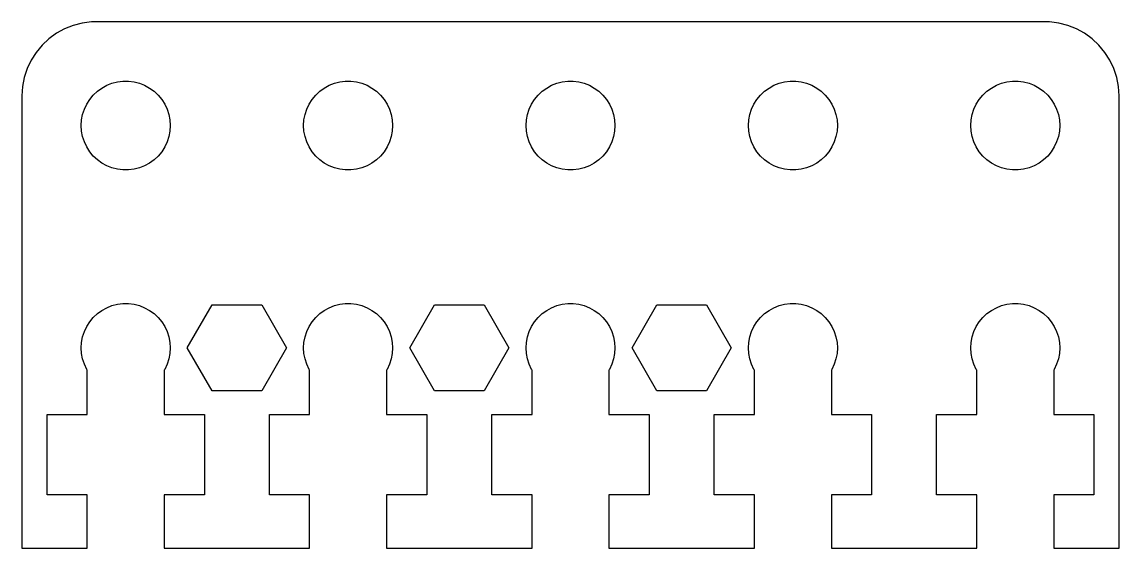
# Model space of a CAD drawing. Header units: metres. Extents: x -37 to 37, y 0 to 152.
# Drawn here: x -37 to 37, y 39 to 74.5 of the extents above; entities that cross this region are included whole.
import ezdxf

# ---------------------------------------------------------------- set-up
doc = ezdxf.new("R2010")
doc.units = ezdxf.units.M

msp = doc.modelspace()

# ---------------------------------------------------------------- linework, layer by layer
for p, q in [((-34.1289, 74.0241), (-34.6791, 73.7216)), ((-33.5451, 74.2553), (-34.1289, 74.0241)), ((-32.9369, 74.4114), (-33.5451, 74.2553)), ((-32.3139, 74.4901), (-32.9369, 74.4114)), ((32.3139, 74.4901), (-32.3139, 74.4901)), ((32.9369, 74.4114), (32.3139, 74.4901)), ((33.5451, 74.2553), (32.9369, 74.4114)), ((34.1289, 74.0241), (33.5451, 74.2553)), ((34.6791, 73.7216), (34.1289, 74.0241)), ((-35.1871, 73.3526), (-35.6448, 72.9227)), ((-34.6791, 73.7216), (-35.1871, 73.3526)), ((35.1871, 73.3526), (34.6791, 73.7216)), ((35.6448, 72.9227), (35.1871, 73.3526)), ((-35.6448, 72.9227), (-36.0451, 72.4389)), ((36.0451, 72.4389), (35.6448, 72.9227)), ((-36.3815, 71.9088), (-36.6489, 71.3406)), ((-36.0451, 72.4389), (-36.3815, 71.9088)), ((36.3815, 71.9088), (36.0451, 72.4389)), ((36.6489, 71.3406), (36.3815, 71.9088)), ((-36.6489, 71.3406), (-36.8429, 70.7434)), ((36.8429, 70.7434), (36.6489, 71.3406)), ((-36.8429, 70.7434), (-36.9606, 70.1267)), ((-31.2773, 70.2145), (-30.927, 70.3532)), ((-30.927, 70.3532), (-30.5621, 70.4469)), ((-30.5621, 70.4469), (-30.1884, 70.4941)), ((-30.1884, 70.4941), (-29.8116, 70.4941)), ((-29.8116, 70.4941), (-29.4379, 70.4469)), ((-29.4379, 70.4469), (-29.0729, 70.3532)), ((-29.0729, 70.3532), (-28.7227, 70.2145)), ((-16.2773, 70.2145), (-15.927, 70.3532)), ((-15.927, 70.3532), (-15.5621, 70.4469)), ((-15.5621, 70.4469), (-15.1884, 70.4941)), ((-15.1884, 70.4941), (-14.8116, 70.4941)), ((-14.8116, 70.4941), (-14.4379, 70.4469)), ((-14.4379, 70.4469), (-14.0729, 70.3532)), ((-14.0729, 70.3532), (-13.7227, 70.2145)), ((-1.27733, 70.2145), (-0.92705, 70.3532)), ((-0.92705, 70.3532), (-0.56213, 70.4469)), ((-0.56213, 70.4469), (-0.18837, 70.4941)), ((-0.18837, 70.4941), (0.18837, 70.4941)), ((0.18837, 70.4941), (0.56213, 70.4469)), ((0.56213, 70.4469), (0.92705, 70.3532)), ((0.92705, 70.3532), (1.27733, 70.2145)), ((13.7227, 70.2145), (14.0729, 70.3532)), ((14.0729, 70.3532), (14.4379, 70.4469)), ((14.4379, 70.4469), (14.8116, 70.4941)), ((14.8116, 70.4941), (15.1884, 70.4941)), ((15.1884, 70.4941), (15.5621, 70.4469)), ((15.5621, 70.4469), (15.927, 70.3532)), ((15.927, 70.3532), (16.2773, 70.2145)), ((28.7227, 70.2145), (29.0729, 70.3532)), ((29.0729, 70.3532), (29.4379, 70.4469)), ((29.4379, 70.4469), (29.8116, 70.4941)), ((29.8116, 70.4941), (30.1884, 70.4941)), ((30.1884, 70.4941), (30.5621, 70.4469)), ((30.5621, 70.4469), (30.927, 70.3532)), ((30.927, 70.3532), (31.2773, 70.2145)), ((36.9606, 70.1267), (36.8429, 70.7434)), ((-36.9606, 70.1267), (-37, 69.5)), ((-32.1869, 69.5536), (-31.9123, 69.8115)), ((-31.9123, 69.8115), (-31.6075, 70.033)), ((-31.6075, 70.033), (-31.2773, 70.2145)), ((-28.7227, 70.2145), (-28.3925, 70.033)), ((-28.3925, 70.033), (-28.0877, 69.8115)), ((-28.0877, 69.8115), (-27.8131, 69.5536)), ((-17.1869, 69.5536), (-16.9123, 69.8115)), ((-16.9123, 69.8115), (-16.6075, 70.033)), ((-16.6075, 70.033), (-16.2773, 70.2145)), ((-13.7227, 70.2145), (-13.3925, 70.033)), ((-13.3925, 70.033), (-13.0877, 69.8115)), ((-13.0877, 69.8115), (-12.8131, 69.5536)), ((-2.1869, 69.5536), (-1.91226, 69.8115)), ((-1.91226, 69.8115), (-1.60747, 70.033)), ((-1.60747, 70.033), (-1.27733, 70.2145)), ((1.27733, 70.2145), (1.60747, 70.033)), ((1.60747, 70.033), (1.91226, 69.8115)), ((1.91226, 69.8115), (2.1869, 69.5536)), ((12.8131, 69.5536), (13.0877, 69.8115)), ((13.0877, 69.8115), (13.3925, 70.033)), ((13.3925, 70.033), (13.7227, 70.2145)), ((16.2773, 70.2145), (16.6075, 70.033)), ((16.6075, 70.033), (16.9123, 69.8115)), ((16.9123, 69.8115), (17.1869, 69.5536)), ((27.8131, 69.5536), (28.0877, 69.8115)), ((28.0877, 69.8115), (28.3925, 70.033)), ((28.3925, 70.033), (28.7227, 70.2145)), ((31.2773, 70.2145), (31.6075, 70.033)), ((31.6075, 70.033), (31.9123, 69.8115)), ((31.9123, 69.8115), (32.1869, 69.5536)), ((37, 69.5), (36.9606, 70.1267)), ((-37, 69.5), (-37, 39)), ((-32.7893, 68.6044), (-32.6289, 68.9453)), ((-32.6289, 68.9453), (-32.427, 69.2634)), ((-32.427, 69.2634), (-32.1869, 69.5536)), ((-27.8131, 69.5536), (-27.5729, 69.2634)), ((-27.5729, 69.2634), (-27.3711, 68.9453)), ((-27.3711, 68.9453), (-27.2107, 68.6044)), ((-17.7893, 68.6044), (-17.6289, 68.9453)), ((-17.6289, 68.9453), (-17.427, 69.2634)), ((-17.427, 69.2634), (-17.1869, 69.5536)), ((-12.8131, 69.5536), (-12.5729, 69.2634)), ((-12.5729, 69.2634), (-12.3711, 68.9453)), ((-12.3711, 68.9453), (-12.2107, 68.6044)), ((-2.78932, 68.6044), (-2.62891, 68.9453)), ((-2.62891, 68.9453), (-2.42705, 69.2634)), ((-2.42705, 69.2634), (-2.1869, 69.5536)), ((2.1869, 69.5536), (2.42705, 69.2634)), ((2.42705, 69.2634), (2.62891, 68.9453)), ((2.62891, 68.9453), (2.78932, 68.6044)), ((12.2107, 68.6044), (12.3711, 68.9453)), ((12.3711, 68.9453), (12.5729, 69.2634)), ((12.5729, 69.2634), (12.8131, 69.5536)), ((17.1869, 69.5536), (17.427, 69.2634)), ((17.427, 69.2634), (17.6289, 68.9453)), ((17.6289, 68.9453), (17.7893, 68.6044)), ((27.2107, 68.6044), (27.3711, 68.9453)), ((27.3711, 68.9453), (27.5729, 69.2634)), ((27.5729, 69.2634), (27.8131, 69.5536)), ((32.1869, 69.5536), (32.427, 69.2634)), ((32.427, 69.2634), (32.6289, 68.9453)), ((32.6289, 68.9453), (32.7893, 68.6044)), ((37, 39), (37, 69.5)), ((-32.9763, 67.876), (-32.9057, 68.2461)), ((-32.9057, 68.2461), (-32.7893, 68.6044)), ((-27.2107, 68.6044), (-27.0942, 68.2461)), ((-27.0942, 68.2461), (-27.0237, 67.876)), ((-17.9763, 67.876), (-17.9057, 68.2461)), ((-17.9057, 68.2461), (-17.7893, 68.6044)), ((-12.2107, 68.6044), (-12.0942, 68.2461)), ((-12.0942, 68.2461), (-12.0237, 67.876)), ((-2.97633, 67.876), (-2.90575, 68.2461)), ((-2.90575, 68.2461), (-2.78932, 68.6044)), ((2.78932, 68.6044), (2.90575, 68.2461)), ((2.90575, 68.2461), (2.97633, 67.876)), ((12.0237, 67.876), (12.0942, 68.2461)), ((12.0942, 68.2461), (12.2107, 68.6044)), ((17.7893, 68.6044), (17.9057, 68.2461)), ((17.9057, 68.2461), (17.9763, 67.876)), ((27.0237, 67.876), (27.0942, 68.2461)), ((27.0942, 68.2461), (27.2107, 68.6044)), ((32.7893, 68.6044), (32.9057, 68.2461)), ((32.9057, 68.2461), (32.9763, 67.876)), ((-33, 67.5), (-32.9763, 67.876)), ((-32.9763, 67.124), (-33, 67.5)), ((-27.0237, 67.876), (-27, 67.5)), ((-27, 67.5), (-27.0237, 67.124)), ((-18, 67.5), (-17.9763, 67.876)), ((-17.9763, 67.124), (-18, 67.5)), ((-12.0237, 67.876), (-12, 67.5)), ((-12, 67.5), (-12.0237, 67.124)), ((-3, 67.5), (-2.97633, 67.876)), ((-2.97633, 67.124), (-3, 67.5)), ((2.97633, 67.876), (3, 67.5)), ((3, 67.5), (2.97633, 67.124)), ((12, 67.5), (12.0237, 67.876)), ((12.0237, 67.124), (12, 67.5)), ((17.9763, 67.876), (18, 67.5)), ((18, 67.5), (17.9763, 67.124)), ((27, 67.5), (27.0237, 67.876)), ((27.0237, 67.124), (27, 67.5)), ((32.9763, 67.876), (33, 67.5)), ((33, 67.5), (32.9763, 67.124)), ((-32.9057, 66.7539), (-32.9763, 67.124)), ((-32.7893, 66.3956), (-32.9057, 66.7539)), ((-27.0942, 66.7539), (-27.2107, 66.3956)), ((-27.0237, 67.124), (-27.0942, 66.7539)), ((-17.9057, 66.7539), (-17.9763, 67.124)), ((-17.7893, 66.3956), (-17.9057, 66.7539)), ((-12.0942, 66.7539), (-12.2107, 66.3956)), ((-12.0237, 67.124), (-12.0942, 66.7539)), ((-2.90575, 66.7539), (-2.97633, 67.124)), ((-2.78932, 66.3956), (-2.90575, 66.7539)), ((2.90575, 66.7539), (2.78932, 66.3956)), ((2.97633, 67.124), (2.90575, 66.7539)), ((12.0942, 66.7539), (12.0237, 67.124)), ((12.2107, 66.3956), (12.0942, 66.7539)), ((17.9057, 66.7539), (17.7893, 66.3956)), ((17.9763, 67.124), (17.9057, 66.7539)), ((27.0942, 66.7539), (27.0237, 67.124)), ((27.2107, 66.3956), (27.0942, 66.7539)), ((32.9057, 66.7539), (32.7893, 66.3956)), ((32.9763, 67.124), (32.9057, 66.7539)), ((-32.6289, 66.0547), (-32.7893, 66.3956)), ((-32.427, 65.7366), (-32.6289, 66.0547)), ((-27.3711, 66.0547), (-27.5729, 65.7366)), ((-27.2107, 66.3956), (-27.3711, 66.0547)), ((-17.6289, 66.0547), (-17.7893, 66.3956)), ((-17.427, 65.7366), (-17.6289, 66.0547)), ((-12.3711, 66.0547), (-12.5729, 65.7366)), ((-12.2107, 66.3956), (-12.3711, 66.0547)), ((-2.62891, 66.0547), (-2.78932, 66.3956)), ((-2.42705, 65.7366), (-2.62891, 66.0547)), ((2.62891, 66.0547), (2.42705, 65.7366)), ((2.78932, 66.3956), (2.62891, 66.0547)), ((12.3711, 66.0547), (12.2107, 66.3956)), ((12.5729, 65.7366), (12.3711, 66.0547)), ((17.6289, 66.0547), (17.427, 65.7366)), ((17.7893, 66.3956), (17.6289, 66.0547)), ((27.3711, 66.0547), (27.2107, 66.3956)), ((27.5729, 65.7366), (27.3711, 66.0547)), ((32.6289, 66.0547), (32.427, 65.7366)), ((32.7893, 66.3956), (32.6289, 66.0547)), ((-32.1869, 65.4464), (-32.427, 65.7366)), ((-31.9123, 65.1884), (-32.1869, 65.4464)), ((-31.6075, 64.967), (-31.9123, 65.1884)), ((-28.0877, 65.1884), (-28.3925, 64.967)), ((-27.8131, 65.4464), (-28.0877, 65.1884)), ((-27.5729, 65.7366), (-27.8131, 65.4464)), ((-17.1869, 65.4464), (-17.427, 65.7366)), ((-16.9123, 65.1884), (-17.1869, 65.4464)), ((-16.6075, 64.967), (-16.9123, 65.1884)), ((-13.0877, 65.1884), (-13.3925, 64.967)), ((-12.8131, 65.4464), (-13.0877, 65.1884)), ((-12.5729, 65.7366), (-12.8131, 65.4464)), ((-2.1869, 65.4464), (-2.42705, 65.7366)), ((-1.91226, 65.1884), (-2.1869, 65.4464)), ((-1.60747, 64.967), (-1.91226, 65.1884)), ((1.91226, 65.1884), (1.60747, 64.967)), ((2.1869, 65.4464), (1.91226, 65.1884)), ((2.42705, 65.7366), (2.1869, 65.4464)), ((12.8131, 65.4464), (12.5729, 65.7366)), ((13.0877, 65.1884), (12.8131, 65.4464)), ((13.3925, 64.967), (13.0877, 65.1884)), ((16.9123, 65.1884), (16.6075, 64.967)), ((17.1869, 65.4464), (16.9123, 65.1884)), ((17.427, 65.7366), (17.1869, 65.4464)), ((27.8131, 65.4464), (27.5729, 65.7366)), ((28.0877, 65.1884), (27.8131, 65.4464)), ((28.3925, 64.967), (28.0877, 65.1884)), ((31.9123, 65.1884), (31.6075, 64.967)), ((32.1869, 65.4464), (31.9123, 65.1884)), ((32.427, 65.7366), (32.1869, 65.4464)), ((-31.2773, 64.7855), (-31.6075, 64.967)), ((-30.927, 64.6468), (-31.2773, 64.7855)), ((-30.5621, 64.5531), (-30.927, 64.6468)), ((-30.1884, 64.5059), (-30.5621, 64.5531)), ((-29.8116, 64.5059), (-30.1884, 64.5059)), ((-29.4379, 64.5531), (-29.8116, 64.5059)), ((-29.0729, 64.6468), (-29.4379, 64.5531)), ((-28.7227, 64.7855), (-29.0729, 64.6468)), ((-28.3925, 64.967), (-28.7227, 64.7855)), ((-16.2773, 64.7855), (-16.6075, 64.967)), ((-15.927, 64.6468), (-16.2773, 64.7855)), ((-15.5621, 64.5531), (-15.927, 64.6468)), ((-15.1884, 64.5059), (-15.5621, 64.5531)), ((-14.8116, 64.5059), (-15.1884, 64.5059)), ((-14.4379, 64.5531), (-14.8116, 64.5059)), ((-14.0729, 64.6468), (-14.4379, 64.5531)), ((-13.7227, 64.7855), (-14.0729, 64.6468)), ((-13.3925, 64.967), (-13.7227, 64.7855)), ((-1.27733, 64.7855), (-1.60747, 64.967)), ((-0.92705, 64.6468), (-1.27733, 64.7855)), ((-0.56213, 64.5531), (-0.92705, 64.6468)), ((-0.18837, 64.5059), (-0.56213, 64.5531)), ((0.18837, 64.5059), (-0.18837, 64.5059)), ((0.56213, 64.5531), (0.18837, 64.5059)), ((0.92705, 64.6468), (0.56213, 64.5531)), ((1.27733, 64.7855), (0.92705, 64.6468)), ((1.60747, 64.967), (1.27733, 64.7855)), ((13.7227, 64.7855), (13.3925, 64.967)), ((14.0729, 64.6468), (13.7227, 64.7855)), ((14.4379, 64.5531), (14.0729, 64.6468)), ((14.8116, 64.5059), (14.4379, 64.5531)), ((15.1884, 64.5059), (14.8116, 64.5059)), ((15.5621, 64.5531), (15.1884, 64.5059)), ((15.927, 64.6468), (15.5621, 64.5531)), ((16.2773, 64.7855), (15.927, 64.6468)), ((16.6075, 64.967), (16.2773, 64.7855)), ((28.7227, 64.7855), (28.3925, 64.967)), ((29.0729, 64.6468), (28.7227, 64.7855)), ((29.4379, 64.5531), (29.0729, 64.6468)), ((29.8116, 64.5059), (29.4379, 64.5531)), ((30.1884, 64.5059), (29.8116, 64.5059)), ((30.5621, 64.5531), (30.1884, 64.5059)), ((30.927, 64.6468), (30.5621, 64.5531)), ((31.2773, 64.7855), (30.927, 64.6468)), ((31.6075, 64.967), (31.2773, 64.7855)), ((-32.1869, 54.5536), (-31.9123, 54.8115)), ((-31.9123, 54.8115), (-31.6075, 55.033)), ((-31.6075, 55.033), (-31.2773, 55.2145)), ((-31.2773, 55.2145), (-30.927, 55.3532)), ((-30.927, 55.3532), (-30.5621, 55.4469)), ((-30.5621, 55.4469), (-30.1884, 55.4941)), ((-30.1884, 55.4941), (-29.8116, 55.4941)), ((-29.8116, 55.4941), (-29.4379, 55.4469)), ((-29.4379, 55.4469), (-29.0729, 55.3532)), ((-29.0729, 55.3532), (-28.7227, 55.2145)), ((-28.7227, 55.2145), (-28.3925, 55.033)), ((-28.3925, 55.033), (-28.0877, 54.8115)), ((-28.0877, 54.8115), (-27.8131, 54.5536)), ((-25.8466, 52.5), (-24.1733, 55.3982)), ((-24.1733, 55.3982), (-20.8267, 55.3982)), ((-20.8267, 55.3982), (-19.1534, 52.5)), ((-17.1869, 54.5536), (-16.9123, 54.8115)), ((-16.9123, 54.8115), (-16.6075, 55.033)), ((-16.6075, 55.033), (-16.2773, 55.2145)), ((-16.2773, 55.2145), (-15.927, 55.3532)), ((-15.927, 55.3532), (-15.5621, 55.4469)), ((-15.5621, 55.4469), (-15.1884, 55.4941)), ((-15.1884, 55.4941), (-14.8116, 55.4941)), ((-14.8116, 55.4941), (-14.4379, 55.4469)), ((-14.4379, 55.4469), (-14.0729, 55.3532)), ((-14.0729, 55.3532), (-13.7227, 55.2145)), ((-13.7227, 55.2145), (-13.3925, 55.033)), ((-13.3925, 55.033), (-13.0877, 54.8115)), ((-13.0877, 54.8115), (-12.8131, 54.5536)), ((-10.8466, 52.5), (-9.17329, 55.3982)), ((-9.17329, 55.3982), (-5.82671, 55.3982)), ((-5.82671, 55.3982), (-4.15341, 52.5)), ((-2.1869, 54.5536), (-1.91226, 54.8115)), ((-1.91226, 54.8115), (-1.60747, 55.033)), ((-1.60747, 55.033), (-1.27733, 55.2145)), ((-1.27733, 55.2145), (-0.92705, 55.3532)), ((-0.92705, 55.3532), (-0.56213, 55.4469)), ((-0.56213, 55.4469), (-0.18837, 55.4941)), ((-0.18837, 55.4941), (0.18837, 55.4941)), ((0.18837, 55.4941), (0.56213, 55.4469)), ((0.56213, 55.4469), (0.92705, 55.3532)), ((0.92705, 55.3532), (1.27733, 55.2145)), ((1.27733, 55.2145), (1.60747, 55.033)), ((1.60747, 55.033), (1.91226, 54.8115)), ((1.91226, 54.8115), (2.1869, 54.5536)), ((4.15341, 52.5), (5.82671, 55.3982)), ((5.82671, 55.3982), (9.17329, 55.3982)), ((9.17329, 55.3982), (10.8466, 52.5)), ((12.8131, 54.5536), (13.0877, 54.8115)), ((13.0877, 54.8115), (13.3925, 55.033)), ((13.3925, 55.033), (13.7227, 55.2145)), ((13.7227, 55.2145), (14.0729, 55.3532)), ((14.0729, 55.3532), (14.4379, 55.4469)), ((14.4379, 55.4469), (14.8116, 55.4941)), ((14.8116, 55.4941), (15.1884, 55.4941)), ((15.1884, 55.4941), (15.5621, 55.4469)), ((15.5621, 55.4469), (15.927, 55.3532)), ((15.927, 55.3532), (16.2773, 55.2145)), ((16.2773, 55.2145), (16.6075, 55.033)), ((16.6075, 55.033), (16.9123, 54.8115)), ((16.9123, 54.8115), (17.1869, 54.5536)), ((27.8131, 54.5536), (28.0877, 54.8115)), ((28.0877, 54.8115), (28.3925, 55.033)), ((28.3925, 55.033), (28.7227, 55.2145)), ((28.7227, 55.2145), (29.0729, 55.3532)), ((29.0729, 55.3532), (29.4379, 55.4469)), ((29.4379, 55.4469), (29.8116, 55.4941)), ((29.8116, 55.4941), (30.1884, 55.4941)), ((30.1884, 55.4941), (30.5621, 55.4469)), ((30.5621, 55.4469), (30.927, 55.3532)), ((30.927, 55.3532), (31.2773, 55.2145)), ((31.2773, 55.2145), (31.6075, 55.033)), ((31.6075, 55.033), (31.9123, 54.8115)), ((31.9123, 54.8115), (32.1869, 54.5536)), ((-32.6289, 53.9453), (-32.427, 54.2634)), ((-32.427, 54.2634), (-32.1869, 54.5536)), ((-27.8131, 54.5536), (-27.5729, 54.2634)), ((-27.5729, 54.2634), (-27.3711, 53.9453)), ((-17.6289, 53.9453), (-17.427, 54.2634)), ((-17.427, 54.2634), (-17.1869, 54.5536)), ((-12.8131, 54.5536), (-12.5729, 54.2634)), ((-12.5729, 54.2634), (-12.3711, 53.9453)), ((-2.62891, 53.9453), (-2.42705, 54.2634)), ((-2.42705, 54.2634), (-2.1869, 54.5536)), ((2.1869, 54.5536), (2.42705, 54.2634)), ((2.42705, 54.2634), (2.62891, 53.9453)), ((12.3711, 53.9453), (12.5729, 54.2634)), ((12.5729, 54.2634), (12.8131, 54.5536)), ((17.1869, 54.5536), (17.427, 54.2634)), ((17.427, 54.2634), (17.6289, 53.9453)), ((27.3711, 53.9453), (27.5729, 54.2634)), ((27.5729, 54.2634), (27.8131, 54.5536)), ((32.1869, 54.5536), (32.427, 54.2634)), ((32.427, 54.2634), (32.6289, 53.9453)), ((-32.9057, 53.2461), (-32.7893, 53.6044)), ((-32.7893, 53.6044), (-32.6289, 53.9453)), ((-27.3711, 53.9453), (-27.2107, 53.6044)), ((-27.2107, 53.6044), (-27.0942, 53.2461)), ((-17.9057, 53.2461), (-17.7893, 53.6044)), ((-17.7893, 53.6044), (-17.6289, 53.9453)), ((-12.3711, 53.9453), (-12.2107, 53.6044)), ((-12.2107, 53.6044), (-12.0942, 53.2461)), ((-2.90575, 53.2461), (-2.78932, 53.6044)), ((-2.78932, 53.6044), (-2.62891, 53.9453)), ((2.62891, 53.9453), (2.78932, 53.6044)), ((2.78932, 53.6044), (2.90575, 53.2461)), ((12.0942, 53.2461), (12.2107, 53.6044)), ((12.2107, 53.6044), (12.3711, 53.9453)), ((17.6289, 53.9453), (17.7893, 53.6044)), ((17.7893, 53.6044), (17.9057, 53.2461)), ((27.0942, 53.2461), (27.2107, 53.6044)), ((27.2107, 53.6044), (27.3711, 53.9453)), ((32.6289, 53.9453), (32.7893, 53.6044)), ((32.7893, 53.6044), (32.9057, 53.2461)), ((-33, 52.5), (-32.9763, 52.876)), ((-32.9763, 52.876), (-32.9057, 53.2461)), ((-27.0942, 53.2461), (-27.0237, 52.876)), ((-27.0237, 52.876), (-27, 52.5)), ((-18, 52.5), (-17.9763, 52.876)), ((-17.9763, 52.876), (-17.9057, 53.2461)), ((-12.0942, 53.2461), (-12.0237, 52.876)), ((-12.0237, 52.876), (-12, 52.5)), ((-3, 52.5), (-2.97633, 52.876)), ((-2.97633, 52.876), (-2.90575, 53.2461)), ((2.90575, 53.2461), (2.97633, 52.876)), ((2.97633, 52.876), (3, 52.5)), ((12, 52.5), (12.0237, 52.876)), ((12.0237, 52.876), (12.0942, 53.2461)), ((17.9057, 53.2461), (17.9763, 52.876)), ((17.9763, 52.876), (18, 52.5)), ((27, 52.5), (27.0237, 52.876)), ((27.0237, 52.876), (27.0942, 53.2461)), ((32.9057, 53.2461), (32.9763, 52.876)), ((32.9763, 52.876), (33, 52.5)), ((-32.9763, 52.124), (-33, 52.5)), ((-32.9057, 51.7539), (-32.9763, 52.124)), ((-27.0237, 52.124), (-27.0942, 51.7539)), ((-27, 52.5), (-27.0237, 52.124)), ((-24.1733, 49.6018), (-25.8466, 52.5)), ((-19.1534, 52.5), (-20.8267, 49.6018)), ((-17.9763, 52.124), (-18, 52.5)), ((-17.9057, 51.7539), (-17.9763, 52.124)), ((-12.0237, 52.124), (-12.0942, 51.7539)), ((-12, 52.5), (-12.0237, 52.124)), ((-9.17329, 49.6018), (-10.8466, 52.5)), ((-4.15341, 52.5), (-5.82671, 49.6018)), ((-2.97633, 52.124), (-3, 52.5)), ((-2.90575, 51.7539), (-2.97633, 52.124)), ((2.97633, 52.124), (2.90575, 51.7539)), ((3, 52.5), (2.97633, 52.124)), ((5.82671, 49.6018), (4.15341, 52.5)), ((10.8466, 52.5), (9.17329, 49.6018)), ((12.0237, 52.124), (12, 52.5)), ((12.0942, 51.7539), (12.0237, 52.124)), ((17.9763, 52.124), (17.9057, 51.7539)), ((18, 52.5), (17.9763, 52.124)), ((27.0237, 52.124), (27, 52.5)), ((27.0942, 51.7539), (27.0237, 52.124)), ((32.9763, 52.124), (32.9057, 51.7539)), ((33, 52.5), (32.9763, 52.124)), ((-32.7893, 51.3956), (-32.9057, 51.7539)), ((-32.6289, 51.0547), (-32.7893, 51.3956)), ((-27.2107, 51.3956), (-27.3711, 51.0547)), ((-27.0942, 51.7539), (-27.2107, 51.3956)), ((-17.7893, 51.3956), (-17.9057, 51.7539)), ((-17.6289, 51.0547), (-17.7893, 51.3956)), ((-12.2107, 51.3956), (-12.3711, 51.0547)), ((-12.0942, 51.7539), (-12.2107, 51.3956)), ((-2.78932, 51.3956), (-2.90575, 51.7539)), ((-2.62891, 51.0547), (-2.78932, 51.3956)), ((2.78932, 51.3956), (2.62891, 51.0547)), ((2.90575, 51.7539), (2.78932, 51.3956)), ((12.2107, 51.3956), (12.0942, 51.7539)), ((12.3711, 51.0547), (12.2107, 51.3956)), ((17.7893, 51.3956), (17.6289, 51.0547)), ((17.9057, 51.7539), (17.7893, 51.3956)), ((27.2107, 51.3956), (27.0942, 51.7539)), ((27.3711, 51.0547), (27.2107, 51.3956)), ((32.7893, 51.3956), (32.6289, 51.0547)), ((32.9057, 51.7539), (32.7893, 51.3956)), ((-32.5942, 51), (-32.6289, 51.0547)), ((-32.5942, 48), (-32.5942, 51)), ((-27.3711, 51.0547), (-27.4058, 51)), ((-27.4058, 51), (-27.4058, 48)), ((-17.5942, 51), (-17.6289, 51.0547)), ((-17.5942, 48), (-17.5942, 51)), ((-12.3711, 51.0547), (-12.4058, 51)), ((-12.4058, 51), (-12.4058, 48)), ((-2.59418, 51), (-2.62891, 51.0547)), ((-2.59418, 48), (-2.59418, 51)), ((2.62891, 51.0547), (2.59418, 51)), ((2.59418, 51), (2.59418, 48)), ((12.4058, 51), (12.3711, 51.0547)), ((12.4058, 48), (12.4058, 51)), ((17.6289, 51.0547), (17.5942, 51)), ((17.5942, 51), (17.5942, 48)), ((27.4058, 51), (27.3711, 51.0547)), ((27.4058, 48), (27.4058, 51)), ((32.6289, 51.0547), (32.5942, 51)), ((32.5942, 51), (32.5942, 48)), ((-20.8267, 49.6018), (-24.1733, 49.6018)), ((-5.82671, 49.6018), (-9.17329, 49.6018)), ((9.17329, 49.6018), (5.82671, 49.6018)), ((-35.304, 42.6), (-35.304, 48)), ((-35.304, 48), (-32.5942, 48)), ((-27.4058, 48), (-24.696, 48)), ((-24.696, 48), (-24.696, 42.6)), ((-20.304, 42.6), (-20.304, 48)), ((-20.304, 48), (-17.5942, 48)), ((-12.4058, 48), (-9.69603, 48)), ((-9.69603, 48), (-9.69603, 42.6)), ((-5.30396, 42.6), (-5.30396, 48)), ((-5.30396, 48), (-2.59418, 48)), ((2.59418, 48), (5.30396, 48)), ((5.30396, 48), (5.30396, 42.6)), ((9.69603, 42.6), (9.69603, 48)), ((9.69603, 48), (12.4058, 48)), ((17.5942, 48), (20.304, 48)), ((20.304, 48), (20.304, 42.6)), ((24.696, 42.6), (24.696, 48)), ((24.696, 48), (27.4058, 48)), ((32.5942, 48), (35.304, 48)), ((35.304, 48), (35.304, 42.6)), ((-32.5942, 42.6), (-35.304, 42.6)), ((-32.5942, 39), (-32.5942, 42.6)), ((-24.696, 42.6), (-27.4058, 42.6)), ((-27.4058, 42.6), (-27.4058, 39)), ((-17.5942, 42.6), (-20.304, 42.6)), ((-17.5942, 39), (-17.5942, 42.6)), ((-9.69603, 42.6), (-12.4058, 42.6)), ((-12.4058, 42.6), (-12.4058, 39)), ((-2.59418, 42.6), (-5.30396, 42.6)), ((-2.59418, 39), (-2.59418, 42.6)), ((5.30396, 42.6), (2.59418, 42.6)), ((2.59418, 42.6), (2.59418, 39)), ((12.4058, 42.6), (9.69603, 42.6)), ((12.4058, 39), (12.4058, 42.6)), ((20.304, 42.6), (17.5942, 42.6)), ((17.5942, 42.6), (17.5942, 39)), ((27.4058, 42.6), (24.696, 42.6)), ((27.4058, 39), (27.4058, 42.6)), ((35.304, 42.6), (32.5942, 42.6)), ((32.5942, 42.6), (32.5942, 39)), ((-37, 39), (-32.5942, 39)), ((-27.4058, 39), (-17.5942, 39)), ((-12.4058, 39), (-2.59418, 39)), ((2.59418, 39), (12.4058, 39)), ((17.5942, 39), (27.4058, 39)), ((32.5942, 39), (37, 39))]:
    msp.add_line(p, q)

doc.saveas('drawing.dxf')
